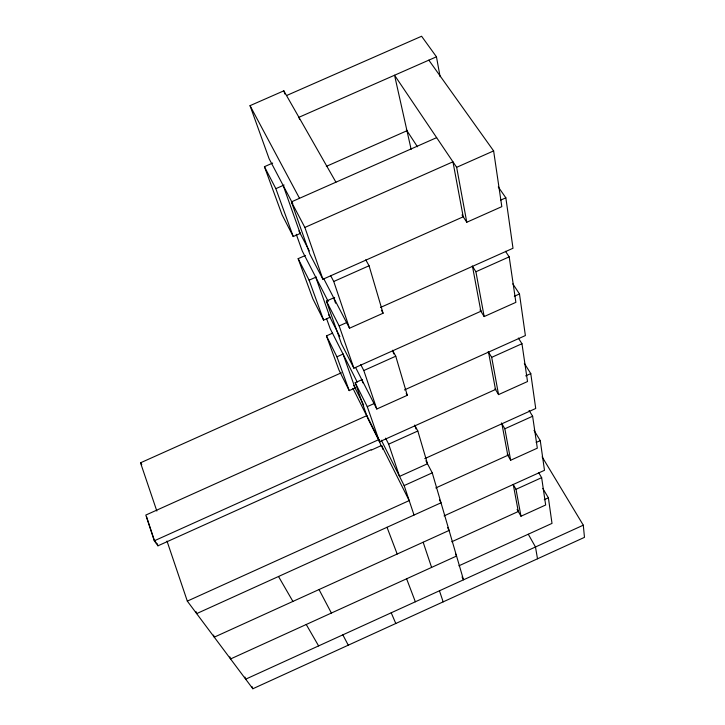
<?xml version="1.0" encoding="UTF-8"?>
<svg xmlns="http://www.w3.org/2000/svg" width="725" height="725" viewBox="0 0 725 725"><rect width="100%" height="100%" fill="white"/><g stroke="black" fill="none" stroke-linecap="round" stroke-linejoin="round"><path stroke-width="1.09" d="M542.119 456.85L583.29 525.181L245.675 679.171L244.923 677.041M167.004 541.077L187.313 601.116L252.844 688.75L584.477 537.352L583.29 525.181M444.072 515.892L544.484 470.308L540.27 440.619L534.017 430.324M541.647 477.666L545.662 504.999L520.976 516.236L516.01 489.312L541.647 477.666L538.757 472.8M451.757 541.765L518.574 511.379M544.267 499.697L548.381 497.821L542.817 488.405M458.889 565.817L552.006 523.396L548.381 497.821M424.778 458.617L535.721 408.483L530.772 373.593L524.338 363.37M532.621 416.232L537.316 448.168L510.654 460.248L504.854 428.783L532.621 416.232L529.078 410.459M414.029 515.04L404.151 485.569L432.254 472.854L425.91 460.774M435.798 487.943L508.524 455.001M536.174 442.477L540.27 440.619M187.313 601.116L409.19 500.603L381.558 445.476L371.209 450.143M154.307 540.805L378.885 439.586L366.868 415.624L145.807 515.067L154.307 540.805L157.959 545.807L371.01 449.736M362.391 379.474L355.196 382.709L367.747 418.316L379.51 441.779L495.945 389.289M525.652 375.894L530.772 373.593M417.817 431.013L427.478 463.764L399.538 476.397L388.654 444.162L417.817 431.013L414.664 425.067M495.084 388.808L498.555 394.599L527.519 381.54L521.964 343.722L518.339 338.031M156.845 511.052L140.523 462.804L341.357 372.795M334.66 297.422L326.404 301.102L341.466 343.795L353.882 368.191L481.373 311.043M514.333 296.271L519.481 293.96L512.82 283.837M395.75 356.211L407.287 395.306L376.792 409.018L363.805 370.538L395.75 356.211L392.524 350.257M480.022 309.901L484.164 316.562L515.883 302.343L509.195 256.858L505.452 251.267M332.63 333.128L326.458 335.892L338.965 370.031L349.214 390.621L355.413 387.839M379.51 441.779L367.267 406.643L374.462 403.408M404.414 389.941L525.38 335.557L519.481 293.96M498.555 394.599L491.686 357.343L521.964 343.722M305.37 255.463L298.147 258.671L312.892 298.89L323.604 320.124L329.784 317.369M353.882 368.191L339.164 325.924L346.396 322.688M380.498 307.454L513.001 248.258L505.851 197.825L498.274 186.941M323.577 278.346L349.522 328.226L383.072 313.236L369.07 265.758L365.753 259.831M484.164 316.562L475.908 271.739L509.195 256.858M349.214 390.621L336.935 356.809L343.079 354.054M323.604 320.124L309.104 280.185L316.308 276.986M436.64 137.641L291.414 201.885L309.802 254.031L322.906 279.252L463.665 216.603M500.712 200.109L505.851 197.825M349.522 328.226L333.745 281.49L369.07 265.758M462.015 214.953L466.782 222.249L501.818 206.643L493.625 150.909L428.837 60.148M322.906 279.252L304.872 227.451L452.944 161.811L463.221 216.802M272.682 163.052L264.435 166.687L282.061 214.772L293.244 236.549L300.476 233.341M466.782 222.249L456.65 167.312L493.625 150.909M286.529 95.555L421.597 36.25L436.45 56.804L298.927 117.296L299.615 119.444M293.244 236.549L275.853 188.663L284.109 185.02M326.322 166.369L406.97 130.745M292.773 203.689L269.111 158.748L250.034 105.66L283.837 90.824L335.929 182.192M156.138 542.844L154.389 540.442L146.45 516.427M456.65 167.312L394.554 75.237L411.138 149.368M140.523 462.804L141.783 464.68M406.344 129.784L417.455 146.785M472.265 266.021L475.908 271.739M488.179 351.589L491.686 357.343M501.419 422.956L504.854 428.783M507.255 454.394L510.654 460.248M278.509 576.493L292.909 601.424M306.24 624.497L318.61 645.912M513.2 484.4L516.01 489.312M517.106 509.403L520.976 516.236M528.298 534.271L535.485 546.985L537.506 558.794M381.441 310.273L383.072 313.236M406.218 393.303L407.287 395.306M250.034 105.66L299.516 198.297M330.582 275.491L333.745 281.49M291.414 201.885L304.872 227.451M319.036 589.552L331.388 613.042M342.843 634.855L348.272 645.178M439.468 499.851L441.008 502.806L196.656 613.613L195.931 611.474M298.917 230.967L309.303 250.932M264.435 166.687L275.853 188.663M447.533 527.456L449.083 530.446L214.265 637.157L213.549 635.091M328.217 301.419L302.298 251.077L296.262 234.293M360.706 364.521L363.805 370.538M326.404 301.102L339.164 325.924M455.536 554.054L456.56 556.048L230.559 658.952L229.816 656.841M328.579 314.541L339.844 336.599M355.703 367.684L376.792 409.018M462.033 576.919L463.511 579.819L432.254 472.854M298.147 258.671L309.104 280.185M357.253 382.138L330.174 328.642L326.739 319.091M385.618 438.163L388.654 444.162M355.196 382.709L367.267 406.643M353.755 385.337L363.669 405.067M381.35 440.229L404.151 485.569M352.93 388.337L366.895 416.213M326.458 335.892L336.935 356.809M391.219 612.788L395.787 623.491M387.014 527.283L397.191 554.036M406.607 578.795L415.353 601.777M252.083 686.638L252.844 688.75M283.167 185.437L300.213 233.459M315.756 277.231L329.984 317.278M343.043 354.072L355.087 387.984M381.558 445.476L382.954 449.473M378.885 439.586L381.096 445.957M333.718 297.839L335.557 303.195M361.847 379.728L362.926 382.882M423.155 542.237L431.602 567.412M439.45 590.793L443.165 601.859M157.252 543.668L157.959 545.807M283.837 90.824L284.889 94.051M392.787 350.746L393.729 353.927M415.035 425.765L415.978 428.946M472.483 266.365L480.874 311.27M488.514 352.132L495.492 389.488M501.899 423.772L507.799 455.327M513.246 484.49L518.293 511.506M436.45 56.804L440.111 76.687"/></g></svg>
